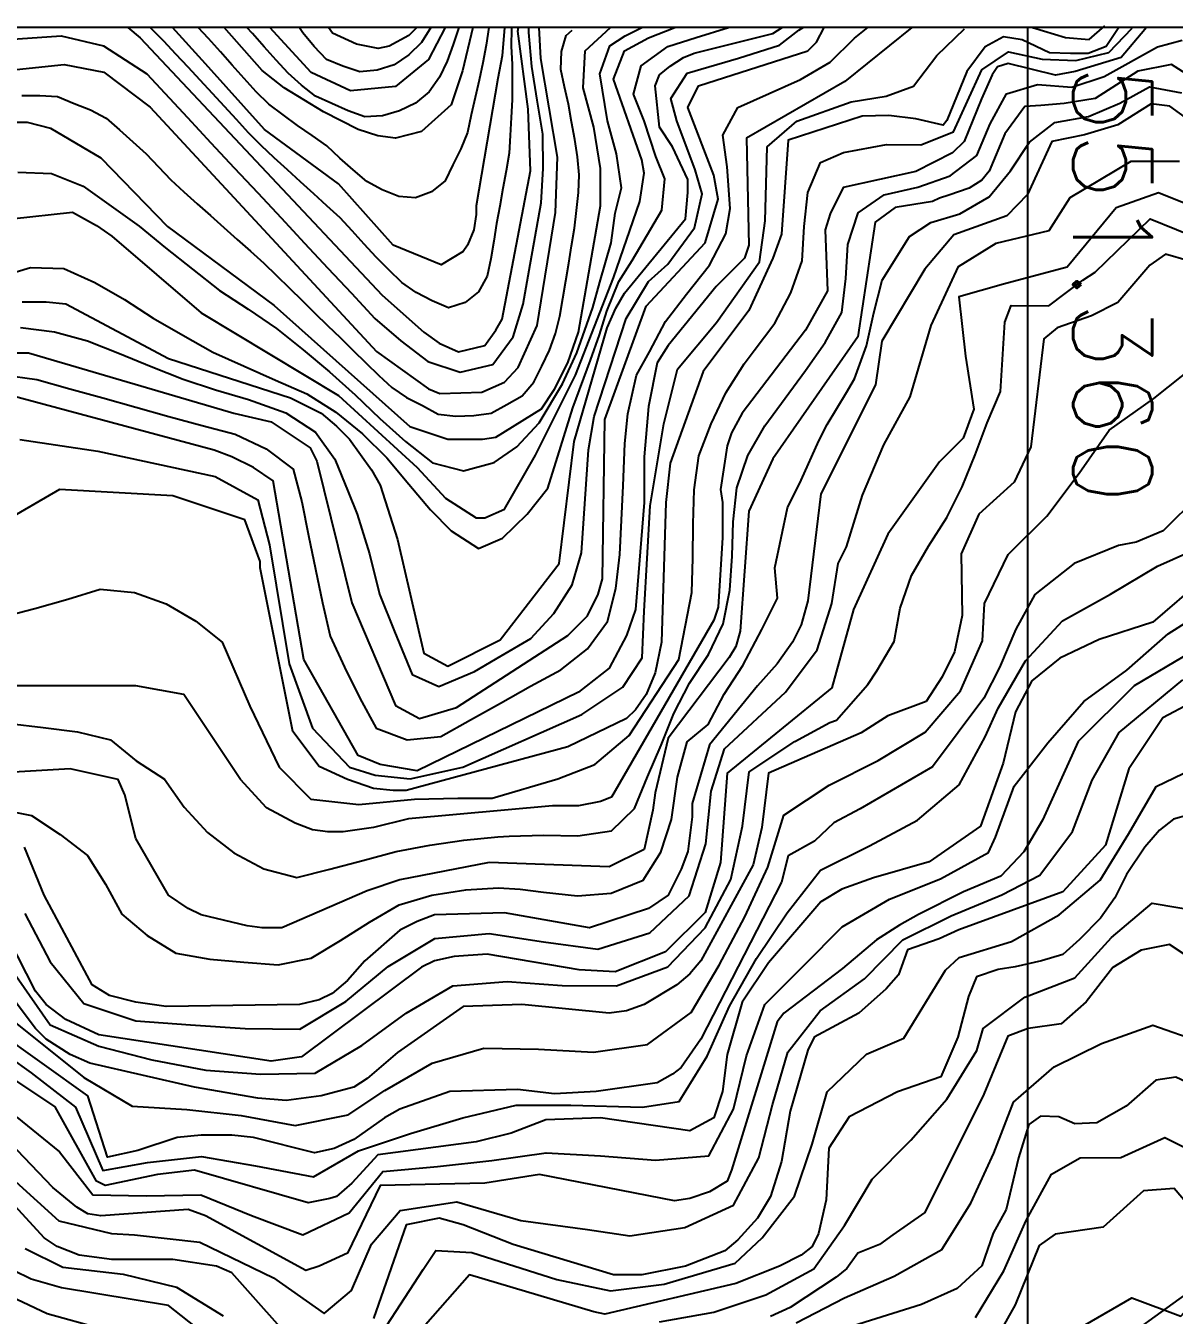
# Model space of a CAD drawing. Header units: millimetres. Extents: x 548366 to 1117317, y 7446967 to 14899125.
# Drawn here: x 550630 to 551467, y 7459477 to 7460416 of the extents above; entities that cross this region are included whole.
import ezdxf

# ---------------------------------------------------------------- set-up
doc = ezdxf.new("R2010")
doc.units = ezdxf.units.MM
doc.header["$MEASUREMENT"] = 0
for name, color, linetype in [('AID5_25K', 2, 'Continuous'), ('CURVA_INTERMEDIÁRIA', 32, 'Continuous'), ('CURVA_MESTRA', 36, 'Continuous'), ('MALHA_TM', 8, 'Continuous'), ('RADIAIS', 222, 'Continuous'), ('TXT_COORD_MALHA', 7, 'Continuous')]:
    doc.layers.add(name, color=color, linetype=linetype)
doc.styles.add('TXT_MALHA_10K', font='romans.shx', dxfattribs={"height": 23})

msp = doc.modelspace()

# ---------------------------------------------------------------- linework, layer by layer
at = {"layer": 'AID5_25K'}
msp.add_lwpolyline([(549360, 7450410), (559365, 7450410), (559365, 7460415), (549360, 7460415), (549360, 7450410)], dxfattribs=at)
at = {"layer": 'CURVA_INTERMEDIÁRIA'}
for points, elevation in [([(551426.57, 7460415), (551417.22, 7460401.19), (551404.21, 7460395.99), (551391.2, 7460395.99), (551376.03, 7460396.54), (551355.98, 7460405.96), (551342.42, 7460408.31), (551329.16, 7460400.95), (551315.84, 7460383.08), (551301.1, 7460347.16), (551298.51, 7460343.85), (551278.71, 7460348.57), (551258.96, 7460350.85), (551239.61, 7460350.34), (551185.58, 7460332.85), (551180.81, 7460264.52), (551174.45, 7460247.04), (551156.97, 7460208.9), (551123.6, 7460164.41), (551099.76, 7460097.66), (551096.58, 7460069.06), (551093.41, 7459967.35), (551088.64, 7459945.1), (551082.28, 7459929.21), (551074.34, 7459918.09), (551067.98, 7459911.73), (551025.07, 7459891.07), (550907.48, 7459859.29), (550897.94, 7459859.29), (550883.64, 7459860.88), (550864.57, 7459867.24), (550843.91, 7459876.77), (550824.84, 7459902.2), (550801, 7460021.38), (550801, 7460026.15), (550789.88, 7460056.34), (550737.44, 7460073.82), (550654.8, 7460078.59), (550575.35, 7460032.51)], 780), ([(550609.72, 7460178.01), (550632.32, 7460178.01), (550781.93, 7460134.21), (550808.95, 7460127.86), (550837.55, 7460108.79), (550842.32, 7460099.25), (550867.75, 7459995.96), (550899.53, 7459921.27), (550917.01, 7459911.73), (550944.03, 7459919.68), (551025.07, 7459972.12), (551039.37, 7459986.42), (551047.32, 7460002.31), (551050.5, 7460013.44), (551052.09, 7460129.44), (551082.28, 7460212.08), (551125.19, 7460258.17), (551134.72, 7460289.95), (551131.55, 7460307.43), (551112.48, 7460356.69), (551120.42, 7460372.58), (551199.88, 7460398.01), (551206.23, 7460404.37), (551211.86, 7460415)], 820), ([(550610.11, 7460405.78), (550656.15, 7460408.85), (550686.85, 7460401.69), (550718.57, 7460381.23), (550748.07, 7460349.38), (550765.13, 7460331.11), (550782.18, 7460312.83), (550799.24, 7460294.55), (550816.3, 7460276.28), (550833.36, 7460258), (550850.41, 7460239.72), (550867.47, 7460221.45), (550884.52, 7460203.16), (550903.43, 7460186.87), (550923.24, 7460171.64), (550946.61, 7460163.92), (550970.63, 7460169.67), (550985.21, 7460189.74), (550992.63, 7460213.56), (550997.02, 7460238.17), (551001.32, 7460262.8), (551005.63, 7460287.43), (551007.15, 7460312.3), (551006.84, 7460337.29), (551002.89, 7460361.97), (550998.86, 7460386.64), (550996.68, 7460411.42), (550996.77, 7460415)], 910), ([(550612.66, 7459985.43), (550636.79, 7459991.97), (550660.84, 7459998.77), (550684.55, 7460005.99), (550709.39, 7460003.54), (550732.65, 7459995.37), (550754.1, 7459982.63), (550773.47, 7459967.22), (550793.59, 7459920.68), (550814.84, 7459876.24), (550838.03, 7459853.05), (550872.8, 7459849.19), (550913.38, 7459853.05), (550945.04, 7459853.78), (550970.04, 7459853.73), (551017.95, 7459867.73), (551044.76, 7459878.17), (551069.87, 7459899.42), (551105.98, 7459954.83), (551115.47, 7460003.46), (551116.2, 7460028.44), (551116.45, 7460053.44), (551117.2, 7460078.4), (551120.59, 7460103.16), (551129.46, 7460126.46), (551140.22, 7460149), (551153.67, 7460170.01), (551160.96, 7460179.71), (551176.03, 7460199.65), (551187.61, 7460221.77), (551195.85, 7460245.07), (551197.2, 7460269.96), (551199.95, 7460294.78), (551209.09, 7460316.71), (551225.96, 7460323.91), (551257.34, 7460329.79), (551282.17, 7460329.46), (551306.14, 7460338.92), (551316.35, 7460361.44), (551326.7, 7460384.13), (551346.2, 7460397.24), (551370.52, 7460391.99), (551395.25, 7460390.99), (551419.22, 7460396.74), (551436.31, 7460414.63)], 770), ([(550613.78, 7460162), (550638.35, 7460158.72), (550662.4, 7460151.92), (550686.48, 7460145.19), (550710.55, 7460138.45), (550734.63, 7460131.71), (550758.72, 7460125.02), (550782.94, 7460118.84), (550805.37, 7460108.19), (550825.03, 7460093.31), (550831.28, 7460069.47), (550836.34, 7460044.99), (550841.4, 7460020.5), (550846.44, 7459996.02), (550852.14, 7459971.71), (550862.56, 7459949.01), (550873.7, 7459926.63), (550885.45, 7459904.65), (550908.02, 7459896.2), (550932.56, 7459898.54), (550954.36, 7459910.78), (550976.17, 7459923.01), (550997.98, 7459935.23), (551019.97, 7459947.1), (551039.57, 7459962.44), (551054.12, 7459982.42), (551060.1, 7460006.45), (551062.92, 7460031.22), (551064.14, 7460056.19), (551065.37, 7460081.16), (551066.6, 7460112.07), (551068.76, 7460133.72), (551075.26, 7460161.87), (551084.63, 7460178.87), (551096.19, 7460200.99), (551111.57, 7460220.68), (551128.31, 7460241.99), (551140.22, 7460264.73), (551143.47, 7460283.13), (551141.3, 7460313.45), (551138.1, 7460336.62), (551148.98, 7460356.79), (551171.85, 7460366.9), (551194.64, 7460377.17), (551216.14, 7460389.73), (551233.99, 7460407.14), (551243.76, 7460415)], 810), ([(550619.42, 7460346.13), (550631.27, 7460346.13), (550648.21, 7460341.62), (550684.9, 7460320.18), (550733.45, 7460269.99), (550811.35, 7460212.45), (550910.13, 7460124.46), (550937.67, 7460115.14), (550963.1, 7460115.14), (550972.63, 7460116.73), (551006, 7460137.39), (551015.54, 7460151.69), (551025.07, 7460170.76), (551033.02, 7460193.01), (551048.91, 7460285.18), (551048.91, 7460312.2), (551044.14, 7460342.39), (551036.2, 7460370.99), (551037.79, 7460398.01), (551056.23, 7460415)], 880), ([(550619.84, 7460275.65), (550664.34, 7460280.41), (550681.82, 7460270.88), (550692.94, 7460262.93), (550758.1, 7460207.31), (550858.21, 7460146.93), (550915.42, 7460094.48), (550936.08, 7460072.24), (550958.33, 7460057.93), (550964.69, 7460057.93), (550978.99, 7460064.29), (551001.61, 7460103.47), (551030.82, 7460161.84), (551058.44, 7460232.74), (551077.51, 7460288.36), (551080.69, 7460309.02), (551079.1, 7460318.55), (551058.44, 7460377.35), (551066.39, 7460398.01), (551083.87, 7460407.54), (551103.04, 7460415)], 860), ([(551446.54, 7460415), (551445.53, 7460413.48), (551428.11, 7460393.04), (551394.76, 7460383.05), (551380.31, 7460380.27), (551345.92, 7460388.88), (551338.02, 7460386.45), (551334.28, 7460380.49), (551326.39, 7460363.06), (551313.81, 7460331.88), (551305.35, 7460323.7), (551278.68, 7460310.05), (551225.78, 7460298.42), (551216.16, 7460279.2), (551212.59, 7460267.7), (551214.18, 7460223.2), (551198.29, 7460194.6), (551152.2, 7460134.21), (551144.26, 7460119.91), (551141.08, 7460110.38), (551136.31, 7460078.59), (551137.9, 7460069.06), (551137.9, 7460043.63), (551134.72, 7459992.78), (551131.55, 7459983.24), (551056.86, 7459854.52), (551048.91, 7459851.34), (551033.02, 7459848.17), (551013.95, 7459848.17), (550909.07, 7459838.63), (550883.64, 7459832.28), (550861.39, 7459829.1), (550850.27, 7459829.1), (550839.14, 7459830.69), (550826.43, 7459835.45), (550805.77, 7459846.58), (550786.7, 7459867.24), (550745.38, 7459929.21), (550710.42, 7459935.57), (550621.43, 7459935.57)], 760), ([(550624.47, 7460309.59), (550649.06, 7460308.71), (550672.11, 7460299.34), (550692.51, 7460284.91), (550712.87, 7460270.41), (550732.13, 7460254.51), (550751.71, 7460238.97), (550771.42, 7460223.58), (550792.23, 7460209.75), (550812.93, 7460195.73), (550832.45, 7460180.13), (550851.65, 7460164.12), (550870.23, 7460147.39), (550888.31, 7460130.13), (550906.89, 7460113.45), (550926.54, 7460098.01), (550949.2, 7460092.13), (550971.57, 7460098.29), (550987.98, 7460109.57), (551004.38, 7460127), (551021.31, 7460155.51), (551031.78, 7460178.18), (551043.33, 7460211.06), (551048.46, 7460229.51), (551056.66, 7460258.22), (551059.74, 7460279.74), (551064.2, 7460298.27), (551060.65, 7460323), (551054.14, 7460347.1), (551048.46, 7460381.23), (551055.64, 7460401.74), (551066.91, 7460408.91), (551079.11, 7460415)], 870), ([(550626.05, 7460114.98), (550682.9, 7460106.46), (550768.16, 7460087.98), (550799.43, 7460070.93), (550807.95, 7460038.25), (550822.16, 7459951.56), (550839.22, 7459904.66), (550866.22, 7459876.24), (550884.69, 7459870.56), (550910.27, 7459867.72), (550948.64, 7459876.24), (551035.33, 7459914.61), (551065.17, 7459934.51), (551079.38, 7459955.82), (551080.8, 7459989.93), (551085.06, 7460066.67), (551095.01, 7460126.35), (551104.96, 7460166.14), (551133.38, 7460200.25), (551164.64, 7460244.3), (551168.91, 7460274.15), (551170.33, 7460328.15), (551191.95, 7460346.81), (551231.44, 7460360.83), (551257.02, 7460365.1), (551276.91, 7460372.2), (551293.97, 7460394.7), (551314.1, 7460414.13)], 790), ([(550626.46, 7460196.57), (550651.13, 7460193.27), (550675.24, 7460186.79), (550698.48, 7460177.57), (550721.67, 7460168.23), (550744.86, 7460158.89), (550768.57, 7460151.01), (550792.6, 7460144.14), (550819.75, 7460134.26), (550841.4, 7460120.19), (550855.47, 7460100.7), (550865.22, 7460076.88), (550871.71, 7460060.64), (550880.75, 7460031.77), (550887.95, 7460002.18), (550898.78, 7459975.11), (550911.77, 7459943.71), (550931.26, 7459935.05), (550957.25, 7459945.88), (550976.51, 7459957.42), (550998.16, 7459969.9), (551014.88, 7459988.1), (551028.22, 7460009.18), (551035.06, 7460032.51), (551036.73, 7460057.45), (551038.4, 7460082.4), (551040.08, 7460107.34), (551044.3, 7460131.79), (551052.09, 7460155.54), (551059.88, 7460179.3), (551067.63, 7460203.06), (551083.92, 7460230.08), (551097.92, 7460242.7), (551117.48, 7460269.06), (551122.9, 7460293.96), (551117.88, 7460311.27), (551104.49, 7460347.01), (551100.16, 7460363.25), (551112.07, 7460381.66), (551149.48, 7460392.71), (551179.2, 7460402.23), (551193.3, 7460412.95), (551196.58, 7460415)], 830), ([(550627.79, 7460215.26), (550645.27, 7460215.26), (550659.57, 7460213.67), (550734.26, 7460173.94), (550823.25, 7460145.34), (550845.5, 7460134.21), (550856.62, 7460124.68), (550866.16, 7460115.14), (550882.05, 7460092.89), (550888.41, 7460081.77), (550901.12, 7460042.04), (550920.19, 7459959.41), (550937.67, 7459949.87), (550975.81, 7459968.94), (551018.72, 7460024.56), (551029.84, 7460113.55), (551053.68, 7460196.19), (551060.03, 7460210.49), (551066.39, 7460221.61), (551110.89, 7460275.65), (551112.48, 7460294.72), (551112.48, 7460304.25), (551101.35, 7460328.09), (551091.82, 7460342.39), (551088.64, 7460372.58), (551091.82, 7460380.53), (551099.76, 7460386.89), (551109.3, 7460393.24), (551117.24, 7460396.42), (551174.45, 7460410.72), (551181.3, 7460415)], 840), ([(550704.55, 7460415), (550713.6, 7460407.54), (550890, 7460220.03), (550920.19, 7460193.01), (550931.31, 7460185.06), (550945.62, 7460178.71), (550964.69, 7460183.48), (550972.63, 7460194.6), (550977.4, 7460202.55), (550998.06, 7460310.61), (550996.25, 7460355.61), (550988.83, 7460412.43), (550989.3, 7460415)], 920), ([(550984.1, 7460414.2), (550983.88, 7460401.23), (550984.68, 7460388.26), (550984.58, 7460375.26), (550984.49, 7460362.33), (550983.85, 7460349.35), (550983.21, 7460336.37), (550982.39, 7460323.39), (550980.24, 7460310.58), (550977.91, 7460297.79), (550975.58, 7460285), (550973.25, 7460272.21), (550971.21, 7460259.38), (550969.1, 7460246.55), (550966.49, 7460233.84), (550960.17, 7460222.51), (550950.35, 7460214.7), (550938.21, 7460210.94), (550926.25, 7460216.04), (550914.71, 7460222), (550904.13, 7460229.38), (550894.85, 7460238.49), (550885.63, 7460247.65), (550876.86, 7460257.25), (550868.06, 7460266.81), (550859.21, 7460276.34), (550849.72, 7460285.23), (550840.1, 7460293.97), (550830.48, 7460302.71), (550820.86, 7460311.46), (550811.25, 7460320.2), (550801.68, 7460329), (550792.66, 7460338.36), (550783.84, 7460347.91), (550775.03, 7460357.47), (550766.21, 7460367.02), (550757.39, 7460376.57), (550748.57, 7460386.12), (550739.72, 7460395.64), (550730.82, 7460405.12), (550721.56, 7460414.23), (550720.85, 7460415)], 930), ([(550979.11, 7460415), (550977.39, 7460394.32), (550974.09, 7460377.85), (550958.33, 7460285.18), (550958.33, 7460278.82), (550956.74, 7460267.7), (550951.97, 7460256.58), (550948.79, 7460251.81), (550932.9, 7460242.27), (550897.94, 7460256.58), (550858.21, 7460301.07), (550804.18, 7460340.8), (550761.28, 7460388.47), (550737.16, 7460415)], 940), ([(550955.87, 7460415), (550948.34, 7460383.41), (550940.1, 7460358.71), (550918.6, 7460339.21), (550899.53, 7460334.44), (550886.82, 7460336.03), (550872.52, 7460340.8), (550847.09, 7460353.51), (550818.48, 7460370.99), (550802.59, 7460383.71), (550774.83, 7460415)], 960), ([(550945.82, 7460415), (550941.58, 7460402.71), (550937.29, 7460390.44), (550931.67, 7460378.74), (550924.2, 7460368.26), (550914.23, 7460359.96), (550902.61, 7460354.33), (550890.13, 7460350.7), (550877.32, 7460349.94), (550865.09, 7460354.34), (550853.19, 7460359.58), (550841.35, 7460364.93), (550831.2, 7460372.97), (550821.53, 7460381.65), (550812.64, 7460391.12), (550804.03, 7460400.82), (550795.4, 7460410.54), (550791.44, 7460415)], 970), ([(550935.77, 7460415), (550923.65, 7460391.76), (550899.67, 7460372.02), (550866.93, 7460368.95), (550838.28, 7460382.25), (550808.06, 7460415)], 980), ([(550925.44, 7460415), (550918.46, 7460404.03), (550909.3, 7460395.11), (550898.6, 7460387.9), (550886.19, 7460384.05), (550873.67, 7460382.7), (550861.32, 7460386.78), (550849.35, 7460391.68), (550840.46, 7460401.17), (550832.11, 7460411.1), (550829.71, 7460414.68)], 990), ([(551363.6, 7460415), (551387.75, 7460407.73), (551404.81, 7460406.31), (551416.18, 7460416.25)], 790), ([(550627.39, 7460365.39), (550640.53, 7460365.4), (550653.48, 7460364.79), (550665.44, 7460359.71), (550677.57, 7460355.03), (550688.92, 7460348.93), (550698.69, 7460340.36), (550708.41, 7460331.73), (550717.99, 7460322.94), (550726.97, 7460313.54), (550735.91, 7460304.11), (550745.46, 7460295.29), (550755.17, 7460286.64), (550764.88, 7460278), (550774.58, 7460269.35), (550784.29, 7460260.7), (550794, 7460252.06), (550803.7, 7460243.4), (550813.03, 7460234.35), (550822.31, 7460225.25), (550831.6, 7460216.16), (550840.89, 7460207.07), (550850.19, 7460197.98), (550859.48, 7460188.89), (550868.77, 7460179.8), (550878.07, 7460170.7), (550887.36, 7460161.61), (550896.94, 7460152.83), (550907.69, 7460145.6), (550919.24, 7460139.64), (550930.69, 7460133.5), (550943.58, 7460131.85), (550956.56, 7460132.31), (550969.27, 7460134.1), (550980.64, 7460140.39), (550991.93, 7460146.81), (551000.26, 7460156.71), (551006.24, 7460168.24), (551011.87, 7460179.96), (551016.07, 7460192.21), (551019.22, 7460204.82), (551021.53, 7460217.61), (551023.66, 7460230.43), (551025.8, 7460243.26), (551027.93, 7460256.08), (551030.04, 7460268.91), (551031.49, 7460281.82), (551032.88, 7460294.75), (551033.28, 7460307.74), (551032.27, 7460320.7), (551030.12, 7460333.51), (551027.88, 7460346.32), (551025.58, 7460359.11), (551022.65, 7460371.77), (551020.16, 7460384.51), (551020.48, 7460397.5), (551023.94, 7460409.2), (551028.18, 7460413.11)], 890), ([(551475.49, 7460381.31), (551464.75, 7460388.16), (551440.34, 7460383.11), (551409.16, 7460363.36), (551386.64, 7460359.74), (551369.56, 7460358.19), (551357.93, 7460357.52), (551343.45, 7460337.5), (551332.06, 7460310.49), (551326.62, 7460303.93), (551317.57, 7460297.9), (551302.56, 7460292.91), (551295.89, 7460290.77), (551290.78, 7460288.39), (551263.49, 7460283.94), (551249.06, 7460273.22), (551236.43, 7460189.83), (551174.45, 7460100.84), (551156.97, 7460062.7), (551150.61, 7459975.3), (551147.44, 7459964.17), (551142.67, 7459956.23), (551098.17, 7459897.43), (551088.64, 7459857.7), (551087.05, 7459844.99), (551080.69, 7459816.38), (551055.27, 7459803.67), (550967.86, 7459806.85), (550902.71, 7459794.14), (550878.87, 7459786.19), (550816.9, 7459759.17), (550802.59, 7459759.17), (550791.47, 7459760.76), (550758.1, 7459768.71), (550748.56, 7459773.48), (550734.26, 7459783.01), (550710.42, 7459824.33), (550702.48, 7459856.11), (550697.71, 7459867.24), (550662.75, 7459875.18), (550608.72, 7459872)], 740), ([(550610.94, 7459845.59), (550634.6, 7459840.99), (550655.46, 7459827.25), (550675.21, 7459811.92), (550688.5, 7459791.01), (550700.26, 7459769.3), (550718.77, 7459753.65), (550739.72, 7459740.92), (550764.32, 7459736.57), (550789.22, 7459734.33), (550814.1, 7459732.24), (550838.24, 7459737.24), (550859.63, 7459750.12), (550880.71, 7459763.47), (550902.25, 7459775.94), (550926.14, 7459783.17), (550950.8, 7459787.01), (550974.72, 7459788.46), (550990.39, 7459787.44), (551007.39, 7459785.16), (551032.25, 7459782.52), (551056.82, 7459784.44), (551079.94, 7459793.96), (551092.95, 7459814.47), (551100.75, 7459838.16), (551104.94, 7459869.07), (551112.1, 7459894.84), (551127.28, 7459907.49), (551138.95, 7459929.53), (551152.53, 7459950.43), (551166.52, 7459976.46), (551177.97, 7459999.37), (551175.94, 7460021.36), (551185.13, 7460065.24), (551195.16, 7460085.29), (551208.04, 7460113.93), (551214.06, 7460125.85), (551228.21, 7460149.22), (551234.02, 7460159.19), (551242.69, 7460183.11), (551248.05, 7460207.14), (551254.06, 7460231.09), (551273.91, 7460262.85), (551289.66, 7460272.87), (551310.58, 7460279.23), (551332.1, 7460291.62), (551347.64, 7460310.63), (551361.47, 7460331.39), (551379.84, 7460345.87), (551404.43, 7460350.28), (551427.21, 7460359.87), (551448.91, 7460371.83), (551472.14, 7460367.49)], 730), ([(551484.72, 7460342.45), (551463.73, 7460357.77), (551450.01, 7460359.38), (551425.8, 7460344.06), (551401.58, 7460336.81), (551377.77, 7460331.88), (551359.86, 7460293.5), (551344.93, 7460277.78), (551306.18, 7460264.08), (551285.2, 7460239.09), (551253.91, 7460186.65), (551249.14, 7460154.87), (551209.41, 7460075.41), (551199.88, 7459997.55), (551195.11, 7459980.07), (551188.75, 7459967.35), (551177.63, 7459951.46), (551163.33, 7459935.57), (551128.37, 7459892.66), (551115.65, 7459849.76), (551115.65, 7459840.22), (551112.48, 7459814.79), (551107.71, 7459802.08), (551098.17, 7459783.01), (551083.87, 7459773.48), (551040.96, 7459759.17), (550978.99, 7459770.3), (550928.14, 7459768.71), (550915.42, 7459763.94), (550902.71, 7459757.59), (550877.28, 7459735.34), (550864.57, 7459721.04), (550853.45, 7459711.5), (550843.91, 7459706.73), (550829.61, 7459703.55), (550732.67, 7459701.97), (550710.42, 7459705.14), (550691.35, 7459709.91), (550678.64, 7459717.86), (550643.68, 7459783.01), (550629.38, 7459817.97)], 720), ([(550629.52, 7459769.84), (550648.06, 7459734.4), (550672.64, 7459704.07), (550710.42, 7459691.45), (550750.32, 7459688.63), (550790.23, 7459685.94), (550829.97, 7459685.4), (550863.5, 7459705.62), (550894.3, 7459731.11), (550928.17, 7459751.62), (550967.86, 7459755.04), (551007.38, 7459749.15), (551046.91, 7459743.79), (551084.99, 7459755.66), (551113.57, 7459782.63), (551125.54, 7459820.38), (551129.57, 7459858.93), (551139.27, 7459889.58), (551183.78, 7459931.01), (551206.8, 7459961.71), (551217.54, 7459995.47), (551222.15, 7460024.63), (551228.06, 7460036.85), (551239.88, 7460074.51), (551255.31, 7460111.13), (551274.54, 7460146.13), (551289.67, 7460198.05), (551309.62, 7460241.03), (551337.25, 7460257.91), (551375.62, 7460267.11), (551391, 7460291.27), (551435.47, 7460317.76), (551470.77, 7460317.76)], 710), ([(550623.61, 7459723.83), (550648.17, 7459688.53), (550683.46, 7459673.18), (550722.22, 7459663.14), (550761.42, 7459655.68), (550801.27, 7459652.79), (550841.09, 7459653.41), (550875.01, 7459673.56), (550907.36, 7459697.08), (550941.4, 7459717.12), (550981.06, 7459720.12), (551020.91, 7459717.24), (551060.7, 7459716.99), (551097.94, 7459730.88), (551125.26, 7459759.4), (551143.9, 7459794.56), (551152.38, 7459833.43), (551157.3, 7459872.92), (551190.54, 7459895.07), (551216.01, 7459908.76), (551220.92, 7459910.45), (551243.63, 7459936.39), (551250.11, 7459946.45), (551262.74, 7459967.93), (551267.27, 7459992.21), (551275.5, 7460015.82), (551287.93, 7460037.16), (551301.22, 7460058.23), (551312.32, 7460080.57), (551321.81, 7460103.66), (551330.66, 7460127.04), (551340.3, 7460149.82), (551343.39, 7460200.36), (551347.99, 7460212.63), (551375.46, 7460212.27), (551400.17, 7460231.05), (551409.35, 7460236.75), (551449.28, 7460275.56), (551487.65, 7460260.21)], 690), ([(551477.24, 7460245.17), (551460.36, 7460249.98), (551449.11, 7460241.96), (551425.8, 7460214.66), (551406.51, 7460205.03), (551381.6, 7460196.2), (551371.95, 7460188.17), (551362.31, 7460109.5), (551350.25, 7460083.82), (551324.54, 7460060.54), (551311.68, 7460031.64), (551312.48, 7459986.68), (551306.85, 7459960.19), (551297.71, 7459942.19), (551286.2, 7459924.12), (551258.23, 7459913.6), (551238.73, 7459901.31), (551171.27, 7459872), (551166.51, 7459832.28), (551160.15, 7459805.26), (551122.01, 7459735.34), (551114.06, 7459725.8), (551104.53, 7459717.86), (551080.69, 7459703.55), (551067.98, 7459698.79), (551055.27, 7459697.2), (550991.7, 7459703.55), (550948.79, 7459701.97), (550901.12, 7459668.59), (550878.87, 7459649.52), (550869.34, 7459643.17), (550845.5, 7459636.81), (550820.07, 7459633.63), (550799.41, 7459635.22), (550753.33, 7459643.17), (550677.05, 7459660.65), (550662.75, 7459667), (550645.27, 7459678.13), (550637.32, 7459686.07), (550618.25, 7459711.5)], 680), ([(550619.01, 7459693.14), (550672.72, 7459650.16), (550707.75, 7459629.28), (550747.57, 7459627.05), (550787.28, 7459622.48), (550826.63, 7459615.43), (550865.23, 7459623.16), (550891.88, 7459640.8), (550926.44, 7459660.77), (550963.99, 7459671.65), (551003.89, 7459671.02), (551043.8, 7459668.8), (551083.26, 7459674.35), (551115.06, 7459697.65), (551135.31, 7459732), (551154.02, 7459767.35), (551170.84, 7459803.57), (551182.58, 7459841.24), (551215.43, 7459863.15), (551251.16, 7459881.07), (551285.33, 7459901.72), (551311.13, 7459931.89), (551327.23, 7459968.29), (551328.72, 7459995.38), (551345.78, 7460031.28), (551374.15, 7460059.16), (551397.5, 7460090.43), (551419.43, 7460121.78), (551451.97, 7460144.89), (551482.76, 7460169.24)], 670), ([(551484.16, 7460073.77), (551458.81, 7460048.44), (551439.17, 7460040.23), (551426.29, 7460037.62), (551393.98, 7460024.54), (551365.36, 7460002.08), (551351.45, 7459976.75), (551339.59, 7459948.97), (551328.04, 7459926.61), (551290.78, 7459876.5), (551238.16, 7459845.97), (551218.84, 7459835.79), (551204.89, 7459822.39), (551185.58, 7459811.62), (551180.81, 7459792.55), (551122.01, 7459678.13), (551107.71, 7459657.47), (551101.35, 7459652.7), (551090.23, 7459646.35), (551045.73, 7459639.99), (551015.54, 7459638.4), (550988.52, 7459641.58), (550939.26, 7459639.99), (550902.71, 7459627.28), (550891.58, 7459620.92), (550869.34, 7459605.03), (550855.03, 7459598.67), (550840.73, 7459595.49), (550796.24, 7459606.62), (550780.34, 7459608.21), (550758.1, 7459608.21), (550740.62, 7459606.62), (550712.01, 7459597.08), (550689.76, 7459592.31), (550675.46, 7459636.81), (550608.72, 7459684.49)], 660), ([(551487.95, 7460013.46), (551451.13, 7459981.94), (551412.05, 7459969.18), (551383.49, 7459955.67), (551363.2, 7459939.16), (551351.18, 7459916.64), (551342.16, 7459879.11), (551325.63, 7459833.33), (551288.23, 7459807.42), (551247.86, 7459795.59), (551224.78, 7459787.55), (551209.41, 7459778.24), (551171.27, 7459733.75), (551152.2, 7459705.14), (551141.08, 7459667), (551137.9, 7459639.99), (551131.55, 7459620.92), (551114.06, 7459611.38), (551048.91, 7459620.92), (551009.18, 7459619.33), (550983.75, 7459609.8), (550958.33, 7459603.44), (550886.82, 7459593.9), (550867.75, 7459573.25), (550856.62, 7459563.71), (550851.86, 7459562.12), (550835.96, 7459558.94), (550753.33, 7459582.78), (550726.31, 7459579.6), (550688.17, 7459571.66), (550681.82, 7459574.83), (550651.62, 7459628.87), (550551.51, 7459695.61)], 640), ([(550623.79, 7459621.33), (550654.86, 7459596.14), (550679.26, 7459564.74), (550718.17, 7459564.2), (550757.84, 7459564.89), (550794.84, 7459549.79), (550832.15, 7459535.6), (550865.9, 7459551.66), (550890.31, 7459581.93), (550930.09, 7459585.49), (550969.84, 7459589.74), (551009.31, 7459595.39), (551049.05, 7459593.26), (551088.9, 7459590.16), (551127.87, 7459593.13), (551145.71, 7459627.24), (551155.34, 7459666.04), (551168.75, 7459703.47), (551196.87, 7459731.72), (551225.06, 7459760.06), (551259.36, 7459780.05), (551296.5, 7459794.88), (551331.47, 7459814.07), (551336.59, 7459825.32), (551350.21, 7459862.45), (551374.68, 7459894), (551400.93, 7459924.05), (551432.42, 7459946.96), (551462.33, 7459973.44), (551496.22, 7459994.67)], 630), ([(551495.95, 7459969.93), (551437.55, 7459935.56), (551396.87, 7459894.93), (551370.8, 7459837.64), (551357.24, 7459814.72), (551340.55, 7459797.02), (551313.43, 7459785.56), (551280.58, 7459768.89), (551266.64, 7459761.19), (551250, 7459750.47), (551225.31, 7459729.57), (551182.4, 7459697.2), (551177.63, 7459690.84), (551144.26, 7459582.78), (551141.08, 7459574.83), (551128.37, 7459566.89), (551114.06, 7459562.12), (551102.94, 7459560.53), (551004.41, 7459579.6), (550964.69, 7459573.25), (550888.41, 7459571.66), (550864.57, 7459522.39), (550843.91, 7459512.86), (550834.38, 7459509.68), (550761.28, 7459549.41), (550748.56, 7459554.18), (550685, 7459549.41), (550675.46, 7459551), (550667.52, 7459555.76), (550650.04, 7459570.07), (550576.93, 7459646.35)], 620), ([(550604.16, 7459591.22), (550654.3, 7459545.8), (550692.67, 7459536.6), (550709.61, 7459535.8), (550757.13, 7459530.46), (550810.84, 7459504.37), (550847.68, 7459478.28), (550867.63, 7459495.16), (550882.08, 7459528.91), (550902.93, 7459553.48), (550944.36, 7459559.62), (550990.87, 7459546.01), (551039.52, 7459539.67), (551070.21, 7459535.06), (551110.4, 7459540.97), (551145.86, 7459557.36), (551164.29, 7459591.66), (551174.1, 7459630.43), (551185.32, 7459668.82), (551209, 7459698.77), (551241.3, 7459722.2), (551269.04, 7459750.5), (551304.33, 7459768.06), (551341.32, 7459783.22), (551369.05, 7459797.69), (551392.69, 7459829.41), (551407.09, 7459866.71), (551426.64, 7459901.51), (551473.21, 7459939.93)], 610), ([(550876.84, 7459444.51), (550919.81, 7459510.51), (550929.02, 7459524.32), (550955.11, 7459522.78), (551017.23, 7459503.18), (551056.27, 7459494.79), (551095.43, 7459499.65), (551146.94, 7459515.11), (551166.64, 7459533.59), (551190.26, 7459563.8), (551202.99, 7459601.63), (551213.95, 7459639.89), (551242.73, 7459667.18), (551269.91, 7459679.03), (551300.27, 7459728.35), (551310.1, 7459737.7), (551348.22, 7459749.26), (551383.01, 7459768.76), (551412.97, 7459794.01), (551433.71, 7459827.88), (551453.6, 7459862.19), (551486.39, 7459877.89)], 590), ([(551476.76, 7459841.22), (551466.37, 7459838.39), (551456.22, 7459830.37), (551445.36, 7459817.99), (551432.14, 7459798.18), (551423.64, 7459781.2), (551413.01, 7459766.22), (551397.9, 7459750.89), (551385.62, 7459739.81), (551370.04, 7459735.33), (551350.91, 7459730.85), (551338.63, 7459728.96), (551322.81, 7459723.66), (551316.91, 7459709.27), (551309.15, 7459679.53), (551296.76, 7459650.64), (551265.15, 7459639.83), (551230.05, 7459621.65), (551215.28, 7459598.79), (551213.33, 7459561.17), (551207.82, 7459536.7), (551203.06, 7459527.16), (551195.11, 7459520.8), (551179.22, 7459512.86), (551147.44, 7459500.14), (551052.09, 7459477.9), (551044.14, 7459479.49), (550953.56, 7459506.5), (550894.76, 7459439.76)], 580), ([(551092, 7459472.44), (551131.37, 7459479.48), (551169.32, 7459491.99), (551204.34, 7459510.96), (551226.56, 7459542.6), (551246.92, 7459576.16), (551275, 7459604.63), (551301.23, 7459634.52), (551323.04, 7459669.95), (551327.6, 7459685.87), (551357.99, 7459708.8), (551394.35, 7459722.81), (551421.21, 7459752.35), (551450.75, 7459777.33), (551486.61, 7459771.2)], 570), ([(551486.2, 7459732.2), (551463.35, 7459747.03), (551442.78, 7459743.04), (551422.21, 7459730.49), (551402.79, 7459705.38), (551384.51, 7459689.4), (551360.51, 7459685.98), (551345.66, 7459680.27), (551328.23, 7459638.05), (551285.17, 7459552.04), (551261.9, 7459535.71), (551252.15, 7459528.56), (551236.43, 7459522.39), (551228.48, 7459511.27), (551220.54, 7459504.91), (551187.17, 7459482.66), (551172.86, 7459476.31)], 560), ([(551710.35, 7459472.28), (551674.53, 7459513.22), (551631.04, 7459551.59), (551582.43, 7459584.85), (551554.29, 7459595.08), (551541.5, 7459602.76), (551516.42, 7459621.04), (551485.77, 7459642.19), (551467.94, 7459650.54), (551453.45, 7459648.32), (551431.72, 7459629.39), (551410.54, 7459617.15), (551394.38, 7459616.59), (551382.68, 7459621.6), (551369.31, 7459622.16), (551360.95, 7459616.04), (551353.29, 7459591.82), (551344.51, 7459554.15), (551334.92, 7459536.92), (551326.6, 7459513.22), (551308.69, 7459496.51), (551282.69, 7459484.83), (551224.6, 7459466.84)], 540), ([(551322.18, 7459475.52), (551342.64, 7459509.51), (551358.95, 7459546.01), (551377.44, 7459579.78), (551398.23, 7459591.66), (551428.01, 7459592.06), (551460.09, 7459606.51), (551489.97, 7459591.75), (551526.68, 7459589.36), (551565.09, 7459578.94), (551600.7, 7459561.05), (551621.92, 7459543.09), (551632.33, 7459525.02), (551658.31, 7459494.93), (551688.62, 7459468.9)], 530), ([(551646.39, 7459472.28), (551610.03, 7459544.57), (551592.54, 7459554.55), (551560.9, 7459568.69), (551545.08, 7459570.35), (551527.59, 7459562.87), (551518.44, 7459548.73), (551500.95, 7459538.75), (551487.63, 7459539.58), (551479.3, 7459554.55), (551466.81, 7459569.52), (551444.33, 7459567.85), (551415.19, 7459541.25), (551380.22, 7459536.26), (551368.56, 7459527.94), (551351.08, 7459484.7), (551328.6, 7459444.79)], 520), ([(550629.75, 7459525.85), (550657.37, 7459512.04), (550701.33, 7459507.08), (550740.08, 7459497.59), (550774.19, 7459476.79)], 590), ([(551401.99, 7459470.17), (551435.91, 7459489.83), (551471.68, 7459476.44), (551491.7, 7459498.78), (551523.77, 7459520.62), (551562.24, 7459515.25), (551589.4, 7459487.51), (551608.65, 7459452.82)], 510), ([(550802.59, 7459430.22), (550734.26, 7459484.25), (550656.39, 7459496.97), (550634.14, 7459503.32), (550621.43, 7459509.68)], 580), ([(550610.3, 7459495.21), (550646.01, 7459478.36), (550684.54, 7459467.69)], 570)]:
    msp.add_lwpolyline(points, dxfattribs=dict(at, elevation=elevation))
at = {"layer": 'CURVA_MESTRA'}
for points, elevation in [([(550595.73, 7460381.59), (550658.37, 7460388.18), (550687.21, 7460382.41), (550721, 7460356.88), (550885.83, 7460179.01), (550923.75, 7460151.83), (550931.99, 7460148.54), (550962.48, 7460149.36), (550978.96, 7460156.78), (550988.85, 7460167.48), (551002.86, 7460197.95), (551016.05, 7460280.3), (551017.7, 7460320.65), (551005.57, 7460392.48), (551004.24, 7460415)], 900), ([(550610.18, 7460233.09), (550633.82, 7460240.11), (550658.01, 7460239.43), (550680.56, 7460229.38), (550702.18, 7460217.02), (550723.03, 7460203.24), (550744.76, 7460190.89), (550766.51, 7460178.58), (550789.34, 7460168.38), (550812.18, 7460158.22), (550835.07, 7460148.16), (550856.14, 7460134.94), (550875.49, 7460119.15), (550893.34, 7460101.7), (550909.21, 7460082.39), (550925.16, 7460063.66), (550940.09, 7460048.52), (550960.03, 7460035.51), (550977.65, 7460043.02), (550995.41, 7460060.6), (551010.48, 7460079.53), (551020.04, 7460109.9), (551028.7, 7460138.05), (551041.7, 7460172.7), (551048.19, 7460191.1), (551053.61, 7460208.43), (551062.27, 7460230.08), (551072.01, 7460245.24), (551093.67, 7460282.05), (551095.83, 7460304.79), (551089.33, 7460321.03), (551080.67, 7460347.01), (551073.09, 7460366.5), (551078.51, 7460387.07), (551098, 7460401.15), (551118.5, 7460407.8), (551142.17, 7460415)], 850), ([(551275.65, 7460415), (551226.89, 7460375.76), (551155.38, 7460334.44), (551156.97, 7460256.58), (551153.79, 7460247.04), (551133.13, 7460226.38), (551098.17, 7460183.48), (551090.23, 7460170.76), (551083.87, 7460138.98), (551080.69, 7460102.43), (551080.69, 7460069.06), (551074.34, 7459991.19), (551067.98, 7459972.12), (551055.27, 7459948.28), (551033.02, 7459930.8), (550915.42, 7459873.59), (550888.41, 7459878.36), (550872.52, 7459884.72), (550832.79, 7459954.64), (550810.54, 7460084.95), (550796.24, 7460094.48), (550780.34, 7460102.43), (550767.63, 7460107.2), (550611.03, 7460149.19)], 800), ([(550967.49, 7460415), (550965.7, 7460402.12), (550963.16, 7460389.38), (550960.54, 7460376.65), (550957.69, 7460363.97), (550954.79, 7460351.29), (550952.02, 7460338.59), (550947.32, 7460326.53), (550941.47, 7460315), (550935.87, 7460303.43), (550925.86, 7460295.37), (550914.28, 7460291.03), (550902.12, 7460292.04), (550890, 7460296.74), (550878.64, 7460302.85), (550868.7, 7460311.24), (550859.07, 7460319.95), (550849.5, 7460328.74), (550838.9, 7460336.25), (550828.19, 7460343.62), (550817.71, 7460351.31), (550807.36, 7460359.17), (550798.06, 7460368.19), (550789.38, 7460377.88), (550780.71, 7460387.56), (550772.04, 7460397.25), (550763.35, 7460406.91), (550755.99, 7460415)], 950), ([(550915.11, 7460415), (550909.35, 7460409.24), (550895.05, 7460401.3), (550887.11, 7460399.71), (550871.22, 7460402.89), (550853.74, 7460410.83), (550850.93, 7460415)], 1000), ([(550618.41, 7459908), (550643.07, 7459905.2), (550667.87, 7459902.07), (550691.97, 7459896.2), (550710.78, 7459880.92), (550731.36, 7459867.55), (550745.75, 7459847.23), (550762.57, 7459828.78), (550781.9, 7459813.97), (550803.78, 7459802.23), (550827.66, 7459796.03), (550851.87, 7459801.97), (550875.92, 7459808.44), (550900.05, 7459814.9), (550924.59, 7459819.59), (550949.34, 7459823.13), (550974.2, 7459825.59), (550982.46, 7459826.12), (551007.45, 7459826.77), (551032.45, 7459826.31), (551056.87, 7459829.81), (551073.66, 7459846.21), (551083.13, 7459869.33), (551093.04, 7459892.22), (551102.26, 7459915.46), (551113.79, 7459937.53), (551127.52, 7459958.41), (551138.39, 7459980.71), (551143.19, 7460005.16), (551144.88, 7460030.02), (551145.56, 7460054.98), (551148.28, 7460079.83), (551156.19, 7460103.32), (551168.69, 7460124.88), (551183.41, 7460145.08), (551198.14, 7460165.29), (551212.68, 7460185.62), (551224.81, 7460207.37), (551227.62, 7460232.11), (551229.1, 7460257.07), (551236.59, 7460280.07), (551255.66, 7460293.15), (551280.02, 7460298.7), (551303.56, 7460306.93), (551323.17, 7460321.77), (551332.69, 7460344.88), (551344.63, 7460366.79), (551367.35, 7460373.47), (551392.23, 7460371.53), (551415.77, 7460379.43), (551454.63, 7460400.94), (551472.67, 7460405.8)], 750), ([(551486.32, 7460282.21), (551455.4, 7460294.57), (551424.48, 7460283.76), (551388.92, 7460240.5), (551342.53, 7460228.14), (551310.06, 7460218.87), (551314.7, 7460175.61), (551320.89, 7460136.99), (551313.17, 7460116.01), (551295.75, 7460098.61), (551258.24, 7460045.98), (551233.25, 7459991.19), (551217.36, 7459933.98), (551141.08, 7459872), (551136.31, 7459806.85), (551125.11, 7459770.47), (551096.3, 7459741.68), (551059.64, 7459727.29), (551033.45, 7459728.6), (550966.27, 7459740.11), (550942.44, 7459738.52), (550928.14, 7459735.34), (550918.6, 7459730.57), (550831.2, 7459665.42), (550808.95, 7459662.24), (550683.41, 7459681.31), (550659.57, 7459692.43), (550645.27, 7459703.55), (550637.32, 7459713.09), (550597.59, 7459790.96)], 700), ([(550601.58, 7459676.92), (550634.15, 7459653.72), (550666.58, 7459628.68), (550686.53, 7459582.64), (550718.88, 7459588.28), (550758.21, 7459592.67), (550797.63, 7459585.87), (550840, 7459578.03), (550872.73, 7459596.82), (550910.46, 7459609.44), (550948.78, 7459620.78), (550987.46, 7459630.09), (551027.4, 7459630.18), (551079.42, 7459628.68), (551106.18, 7459632.85), (551126.53, 7459665.84), (551142.79, 7459702.26), (551162.66, 7459736.97), (551184.98, 7459770.16), (551209.1, 7459801.24), (551244.85, 7459819.05), (551279.91, 7459837.78), (551310.12, 7459863.31), (551329.13, 7459898.37), (551338.49, 7459919.19), (551358.39, 7459953.78), (551385.57, 7459982.87), (551420.43, 7460002.24), (551454.68, 7460022.75), (551491.05, 7460039.01)], 650), ([(551478.57, 7459923.02), (551458.47, 7459912.21), (551433.73, 7459875.13), (551416.72, 7459819.51), (551385.8, 7459785.52), (551310.04, 7459757.71), (551295.62, 7459751.31), (551272.54, 7459743.27), (551266.1, 7459725.04), (551256.98, 7459714.86), (551237.12, 7459697.17), (551204.65, 7459679.72), (551199.88, 7459670.18), (551187.17, 7459625.69), (551180.81, 7459589.14), (551172.86, 7459563.71), (551163.33, 7459547.82), (551149.03, 7459531.93), (551139.49, 7459523.98), (551110.89, 7459512.86), (551079.1, 7459506.5), (551058.44, 7459506.5), (550985.34, 7459528.75), (550948.79, 7459543.05), (550931.31, 7459547.82), (550907.48, 7459543.05), (550883.64, 7459474.72)], 600), ([(551191.34, 7459471.48), (551226.73, 7459489.85), (551262.72, 7459505.53), (551297.47, 7459525.08), (551318.79, 7459558.79), (551335.52, 7459595.1), (551349.81, 7459632.36), (551379.37, 7459657.98), (551413.85, 7459674.99), (551451.28, 7459688.48), (551485.85, 7459676.26), (551515.04, 7459649.02), (551547.59, 7459625.83), (551582.85, 7459606.99), (551616.44, 7459585.32), (551648.68, 7459561.79), (551677.33, 7459533.88), (551704.14, 7459506.52), (551728.76, 7459487.06), (551763.38, 7459467.13)], 550), ([(550831.2, 7459450.88), (550780.34, 7459508.09), (550769.22, 7459512.86), (550737.44, 7459517.63), (550692.94, 7459517.63), (550669.1, 7459520.8), (550653.21, 7459527.16), (550643.68, 7459533.52), (550572.17, 7459611.38)], 600)]:
    msp.add_lwpolyline(points, dxfattribs=dict(at, elevation=elevation))
at = {"layer": 'MALHA_TM'}
msp.add_lwpolyline([(551360, 7460415), (551360, 7450410)], dxfattribs=at)
at = {"layer": 'RADIAIS', "linetype": 'Continuous', "ltscale": 2.5}
msp.add_circle((554363.71, 7455412.75), 4998.2, dxfattribs=at)

# ---------------------------------------------------------------- texts
at = {"layer": 'TXT_COORD_MALHA', "style": 'TXT_MALHA_10K'}
msp.add_text('551.360', height=57.5, rotation=270, dxfattribs=at).set_placement((551393.21, 7460387.97))

doc.saveas('drawing.dxf')
